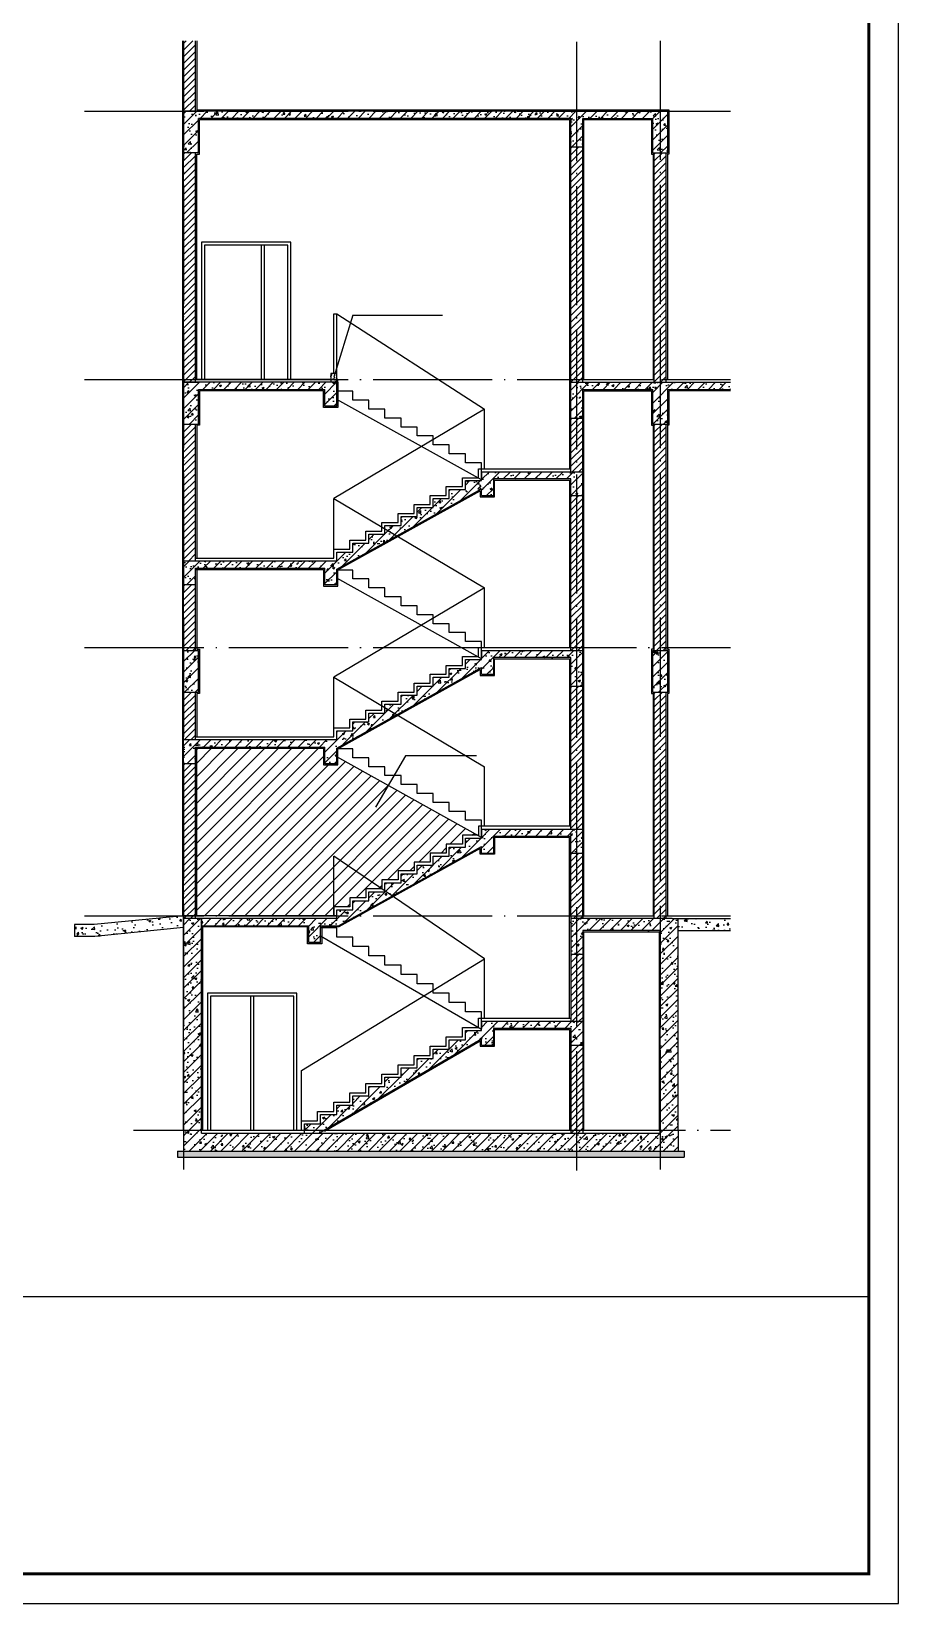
# Model space of a CAD drawing. Extents: x -1041549 to 749950, y -354245 to 17554.
# Drawn here: x 219558 to 234111, y -238093 to -211711 of the extents above; entities that cross this region are included whole.
import ezdxf

# ---------------------------------------------------------------- set-up
doc = ezdxf.new("R2010")
doc.units = 0
doc.header["$LTSCALE"] = 1000
doc.header["$MEASUREMENT"] = 0
doc.linetypes.add('DOTE', pattern=[2.42, 2, -0.2, 0.02, -0.2])
for name, color, linetype in [('14', 1, 'Continuous'), ('DOTE', 1, 'Continuous'), ('PUB_DIM', 3, 'Continuous'), ('PUB_TITLE', 4, 'Continuous'), ('S_STAIR', 2, 'Continuous'), ('WALL', 4, 'Continuous')]:
    doc.layers.add(name, color=color, linetype=linetype)
pattern_1 = [(50, (134891.3, -174979.03), (358.6301, -31.3761), [37.5, -412.5]), (355, (134891.3, -174979.03), (-69.3757, 376.0961), [30, -330]), (100.4514, (134921.2, -174981.65), (289.2547, 344.7198), [31.8701, -350.571]), (46.1842, (134891.3, -174879.03), (533.6205, -82.7595), [56.25, -618.75]), (96.6356, (134935.8, -174885.93), (467.3314, 487.059), [47.8051, -525.8565]), (351.1842, (134891.3, -174879.03), (467.331, 487.0593), [45, -495]), (21, (134941.3, -174904.03), (298.4535, -201.30945), [37.5, -412.5]), (326, (134941.3, -174904.03), (121.6577, 362.575), [30, -330]), (71.4514, (134966.2, -174920.8), (420.1113, 161.2652), [31.8701, -350.571]), (37.5, (134891.31, -174979.03), (6.07993, 166.44693), [0, -326, 0, -335, 0, -331.25]), (7.5, (134891.31, -174979.03), (131.53477, 197.20586), [0, -191, 0, -318.5, 0, -126.25]), (327.5, (134779.81, -174979.03), (266.91122, -11.27744), [0, -125, 0, -390, 0, -517.5]), (317.5, (134729.81, -174979.03), (291.5931, 50.0525), [0, -162.5, 0, -259, 0, -367.5])]
pattern_2 = [(45, (134891.31, -174979.03), (-88.38835, 88.38835), []), (50, (134891.3, -174979.03), (358.6301, -31.3761), [37.5, -412.5]), (355, (134891.3, -174979.03), (-69.3757, 376.0961), [30, -330]), (100.4514, (134921.2, -174981.65), (289.2547, 344.7198), [31.8701, -350.571]), (46.1842, (134891.3, -174879.03), (533.6205, -82.7595), [56.25, -618.75]), (96.6356, (134935.8, -174885.93), (467.3314, 487.059), [47.8051, -525.8565]), (351.1842, (134891.3, -174879.03), (467.331, 487.0593), [45, -495]), (21, (134941.3, -174904.03), (298.4535, -201.30945), [37.5, -412.5]), (326, (134941.3, -174904.03), (121.6577, 362.575), [30, -330]), (71.4514, (134966.2, -174920.8), (420.1113, 161.2652), [31.8701, -350.571]), (37.5, (134891.31, -174979.03), (6.07993, 166.44693), [0, -326, 0, -335, 0, -331.25]), (7.5, (134891.31, -174979.03), (131.53477, 197.20586), [0, -191, 0, -318.5, 0, -126.25]), (327.5, (134779.81, -174979.03), (266.91122, -11.27744), [0, -125, 0, -390, 0, -517.5]), (317.5, (134729.81, -174979.03), (291.5931, 50.0525), [0, -162.5, 0, -259, 0, -367.5])]

# ---------------------------------------------------------------- blocks, each defined once
blk = doc.blocks.new('A$Ce58e362c')
at = {"layer": '14'}
blk.add_lwpolyline([(15730, 1076), (15730, 87176)], dxfattribs=at)

msp = doc.modelspace()

# ---------------------------------------------------------------- hatches: boundary and pattern name
h = msp.add_hatch()
h.set_pattern_fill('ANSI31', color=8, scale=50)
h.set_pattern_definition([(45, (134891.31, -174979.03), (-56.1266, 56.1266), [])])
h.paths.add_polyline_path([(222310.8, -211866.9), (222110.8, -211866.9), (222110.8, -213049.3), (222310.8, -213049.3)])
h = msp.add_hatch()
h.set_pattern_fill('钢筋混凝土', color=8, scale=50)
h.set_pattern_definition(pattern_2)
h.paths.add_polyline_path([(228610.8, -213169.3), (228610.8, -213649.3), (228810.8, -213649.3), (228810.8, -213169.3), (229985.8, -213169.3), (229985.8, -213749.3), (230235.8, -213749.3), (230235.8, -213049.3), (229985.8, -213049.3), (228810.8, -213049.3), (228610.8, -213049.3), (222310.8, -213049.3), (222110.8, -213049.3), (222110.8, -213749.3), (222360.8, -213749.3), (222360.8, -213169.3)])
h = msp.add_hatch()
h.set_pattern_fill('ANSI31', color=8, scale=50)
h.set_pattern_definition([(45, (141391.31, -177301), (-56.1266, 56.1266), [])])
h.paths.add_polyline_path([(228810.8, -213649.3), (228610.8, -213649.3), (228610.8, -217599.3), (228810.8, -217599.3)])
h = msp.add_hatch()
h.set_pattern_fill('ANSI31', color=8, scale=50)
h.set_pattern_definition([(45, (134891.31, -177401), (-56.1266, 56.1266), [])])
h.paths.add_polyline_path([(222310.8, -213749.3), (222110.8, -213749.3), (222110.8, -217599.3), (222310.8, -217599.3)])
h = msp.add_hatch()
h.set_pattern_fill('ANSI31', color=8, scale=50)
h.set_pattern_definition([(45, (142791.31, -177401), (-56.1266, 56.1266), [])])
h.paths.add_polyline_path([(230210.8, -213749.3), (230010.8, -213749.3), (230010.8, -217599.3), (230210.8, -217599.3)])
h = msp.add_hatch()
h.set_pattern_fill('钢筋混凝土', color=8, scale=50)
h.set_pattern_definition(pattern_2)
h.paths.add_polyline_path([(224680.8, -217599.3), (222310.8, -217599.3), (222110.8, -217599.3), (222110.8, -218299.3), (222360.8, -218299.3), (222360.8, -217719.3), (224480.8, -217719.3), (224480.8, -217999.3), (224680.8, -217999.3), (224680.8, -217749.3)])
h = msp.add_hatch()
h.set_pattern_fill('混凝土', color=256, scale=20)
h.set_pattern_definition([(50, (134891.31, -174979.03), (143.45204, -12.55043), [15, -165]), (355, (134891.31, -174979.03), (-27.75027, 150.43843), [12, -132]), (100.4514, (134903.27, -174980.08), (115.70188, 137.8879), [12.74804, -140.22842]), (46.1842, (134891.31, -174939.03), (213.4482, -33.1038), [22.5, -247.5]), (96.6356, (134909.1, -174941.8), (186.93254, 194.82357), [19.12206, -210.3426]), (351.1842, (134891.31, -174939.03), (186.9324, 194.8237), [18, -198]), (21, (134911.31, -174949.03), (119.38141, -80.52378), [15, -165]), (326, (134911.31, -174949.03), (48.66307, 145.03), [12, -132]), (71.4514, (134921.26, -174955.74), (168.04453, 64.5061), [12.74804, -140.22842]), (37.5, (134891.314, -174979.034), (2.43197, 66.57877), [0, -130.4, 0, -134, 0, -132.5]), (7.5, (134891.314, -174979.034), (52.61391, 78.88234), [0, -76.4, 0, -127.4, 0, -50.5]), (327.5, (134846.714, -174979.034), (106.764487, -4.510974), [0, -50, 0, -156, 0, -207]), (317.5, (134826.71, -174979.03), (116.63723, 20.021), [0, -65, 0, -103.6, 0, -147])])
h.paths.add_polyline_path([(224680.8, -217549.3), (224580.8, -217549.3), (224580.8, -217599.3), (224680.8, -217599.3)])
h.paths.add_polyline_path([(224680.8, -217449.3), (224580.8, -217449.3), (224580.8, -217549.3), (224680.8, -217549.3)])
h = msp.add_hatch()
h.set_pattern_fill('钢筋混凝土', color=8, scale=50)
h.set_pattern_definition(pattern_2)
h.paths.add_polyline_path([(230235.8, -217719.3), (231287.5, -217719.3), (231287.5, -217599.3), (230235.8, -217599.3), (229985.8, -217599.3), (228810.8, -217599.3), (228610.8, -217599.3), (228610.8, -218199.3), (228810.8, -218199.3), (228810.8, -217719.3), (229985.8, -217719.3), (229985.8, -218299.3), (230235.8, -218299.3)])
h = msp.add_hatch()
h.set_pattern_fill('ANSI31', color=8, scale=50)
h.set_pattern_definition([(45, (134891.31, -181951), (-56.1266, 56.1266), [])])
h.paths.add_polyline_path([(222310.8, -218299.3), (222110.8, -218299.3), (222110.8, -220599.3), (222310.8, -220599.3)])
h = msp.add_hatch()
h.set_pattern_fill('ANSI31', color=8, scale=50)
h.set_pattern_definition([(45, (141391.31, -181851), (-56.1266, 56.1266), [])])
h.paths.add_polyline_path([(228810.8, -218199.3), (228610.8, -218199.3), (228610.8, -219099.3), (228810.8, -219099.3)])
h = msp.add_hatch()
h.set_pattern_fill('ANSI31', color=8, scale=50)
h.set_pattern_definition([(45, (142791.31, -181951), (-56.1266, 56.1266), [])])
h.paths.add_polyline_path([(230210.8, -218299.3), (230010.8, -218299.3), (230010.8, -222099.3), (230210.8, -222099.3)])
h = msp.add_hatch()
h.set_pattern_fill('钢筋混凝土', color=8, scale=50)
h.set_pattern_definition(pattern_2)
h.paths.add_polyline_path([(227110.8, -219386.6), (227110.8, -219499.3), (227310.8, -219499.3), (227310.8, -219219.3), (228610.8, -219219.3), (228610.8, -219499.3), (228810.8, -219499.3), (228810.8, -219099.3), (228610.8, -219099.3), (227110.8, -219099.3), (227110.8, -219219.3), (227110.8, -219249.3), (226840.8, -219249.3), (226840.8, -219399.3), (226570.8, -219399.3), (226570.8, -219549.3), (226300.8, -219549.3), (226300.8, -219699.3), (226030.8, -219699.3), (226030.8, -219849.3), (225760.8, -219849.3), (225760.8, -219999.3), (225490.8, -219999.3), (225490.8, -220149.3), (225220.8, -220149.3), (225220.8, -220299.3), (224950.8, -220299.3), (224950.8, -220449.3), (224680.8, -220449.3), (224680.8, -220599.3), (222310.8, -220599.3), (222110.8, -220599.3), (222110.8, -220999.3), (222310.8, -220999.3), (222310.8, -220719.3), (224480.8, -220719.3), (224480.8, -220999.3), (224680.8, -220999.3), (224680.8, -220736.6)])
h = msp.add_hatch()
h.set_pattern_fill('ANSI31', color=8, scale=50)
h.set_pattern_definition([(45, (141391.31, -183151), (-56.1266, 56.1266), [])])
h.paths.add_polyline_path([(228810.8, -219499.3), (228610.8, -219499.3), (228610.8, -222099.3), (228810.8, -222099.3)])
h = msp.add_hatch()
h.set_pattern_fill('ANSI31', color=8, scale=50)
h.set_pattern_definition([(45, (134891.31, -184651), (-56.1266, 56.1266), [])])
h.paths.add_polyline_path([(222310.8, -220999.3), (222110.8, -220999.3), (222110.8, -222099.3), (222310.8, -222099.3)])
h = msp.add_hatch()
h.set_pattern_fill('钢筋混凝土', color=8, scale=50)
h.set_pattern_definition(pattern_2)
h.paths.add_polyline_path([(227110.8, -222386.6), (227110.8, -222499.3), (227310.8, -222499.3), (227310.8, -222219.3), (228610.8, -222219.3), (228610.8, -222699.3), (228810.8, -222699.3), (228810.8, -222099.3), (228610.8, -222099.3), (227110.8, -222099.3), (227110.8, -222219.3), (227110.8, -222249.3), (226840.8, -222249.3), (226840.8, -222399.3), (226570.8, -222399.3), (226570.8, -222549.3), (226300.8, -222549.3), (226300.8, -222699.3), (226030.8, -222699.3), (226030.8, -222849.3), (225760.8, -222849.3), (225760.8, -222999.3), (225490.8, -222999.3), (225490.8, -223149.3), (225220.8, -223149.3), (225220.8, -223299.3), (224950.8, -223299.3), (224950.8, -223449.3), (224680.8, -223449.3), (224680.8, -223599.3), (222310.8, -223599.3), (222110.8, -223599.3), (222110.8, -223999.3), (222310.8, -223999.3), (222310.8, -223719.3), (224480.8, -223719.3), (224480.8, -223999.3), (224680.8, -223999.3), (224680.8, -223736.6)])
h = msp.add_hatch()
h.set_pattern_fill('钢筋混凝土', color=8, scale=50)
h.set_pattern_definition(pattern_2)
h.paths.add_polyline_path([(222360.8, -222099.3), (222110.8, -222099.3), (222110.8, -222799.3), (222360.8, -222799.3)])
h = msp.add_hatch()
h.set_pattern_fill('钢筋混凝土', color=8, scale=50)
h.set_pattern_definition(pattern_2)
h.paths.add_polyline_path([(230235.8, -222099.3), (229985.8, -222099.3), (229985.8, -222799.3), (230235.8, -222799.3)])
h = msp.add_hatch()
h.set_pattern_fill('ANSI31', color=8, scale=50)
h.set_pattern_definition([(45, (134891.31, -186451), (-56.1266, 56.1266), [])])
h.paths.add_polyline_path([(222310.8, -222799.3), (222110.8, -222799.3), (222110.8, -223599.3), (222310.8, -223599.3)])
h = msp.add_hatch()
h.set_pattern_fill('ANSI31', color=8, scale=50)
h.set_pattern_definition([(45, (141391.31, -186351), (-56.1266, 56.1266), [])])
h.paths.add_polyline_path([(228810.8, -222699.3), (228610.8, -222699.3), (228610.8, -225099.3), (228810.8, -225099.3)])
h = msp.add_hatch()
h.set_pattern_fill('ANSI31', color=8, scale=50)
h.set_pattern_definition([(45, (142791.31, -186451), (-56.1266, 56.1266), [])])
h.paths.add_polyline_path([(230210.8, -222799.3), (230010.8, -222799.3), (230010.8, -226599.3), (230210.8, -226599.3)])
h = msp.add_hatch()
h.set_pattern_fill('ANSI31', color=8, scale=100)
h.set_pattern_definition([(45, (0, 0), (-112.2532, 112.2532), [])])
h.paths.add_polyline_path([(224700.8, -223897.7), (224700.8, -224019.3), (224460.8, -224019.3), (224460.8, -223739.3), (222330.8, -223739.3), (222330.8, -226549.3), (224630.8, -226549.3), (224630.8, -226399.3), (224900.8, -226399.3), (224900.8, -226249.3), (225170.8, -226249.3), (225170.8, -226099.3), (225440.8, -226099.3), (225440.8, -225949.3), (225710.8, -225949.3), (225710.8, -225799.3), (225980.8, -225799.3), (225980.8, -225649.3), (226250.8, -225649.3), (226250.8, -225499.3), (226520.8, -225499.3), (226520.8, -225349.3), (226790.8, -225349.3), (226790.8, -225199.3), (227043.7, -225199.3)])
h = msp.add_hatch()
h.set_pattern_fill('ANSI31', color=8, scale=50)
h.set_pattern_definition([(45, (134891.31, -187651), (-56.1266, 56.1266), [])])
h.paths.add_polyline_path([(222310.8, -223999.3), (222110.8, -223999.3), (222110.8, -226599.3), (222310.8, -226599.3)])
h = msp.add_hatch()
h.set_pattern_fill('钢筋混凝土', color=8, scale=50)
h.set_pattern_definition(pattern_2)
h.paths.add_polyline_path([(227110.8, -225386.6), (227110.8, -225499.3), (227310.8, -225499.3), (227310.8, -225219.3), (228610.8, -225219.3), (228610.8, -225499.3), (228810.8, -225499.3), (228810.8, -225099.3), (228610.8, -225099.3), (227110.8, -225099.3), (227110.8, -225219.3), (227110.8, -225249.3), (226840.8, -225249.3), (226840.8, -225399.3), (226570.8, -225399.3), (226570.8, -225549.3), (226300.8, -225549.3), (226300.8, -225699.3), (226030.8, -225699.3), (226030.8, -225849.3), (225760.8, -225849.3), (225760.8, -225999.3), (225490.8, -225999.3), (225490.8, -226149.3), (225220.8, -226149.3), (225220.8, -226299.3), (224950.8, -226299.3), (224950.8, -226449.3), (224680.8, -226449.3), (224680.8, -226599.3), (222410.8, -226599.3), (222410.8, -226719.3), (224210.8, -226719.3), (224210.8, -226999.3), (224410.8, -226999.3), (224410.8, -226719.3), (224680.8, -226719.3), (224711.9, -226719.3)])
h = msp.add_hatch()
h.set_pattern_fill('ANSI31', color=8, scale=50)
h.set_pattern_definition([(45, (141391.31, -189151), (-56.1266, 56.1266), [])])
h.paths.add_polyline_path([(228810.8, -225499.3), (228610.8, -225499.3), (228610.8, -226599.3), (228810.8, -226599.3)])
h = msp.add_hatch()
h.set_pattern_fill('混凝土', color=256, scale=50)
h.set_pattern_definition(pattern_1)
h.paths.add_polyline_path([(222110.8, -226599.3), (222110.8, -226549.3), (220610.8, -226699.3), (220280.9, -226699.3), (220280.9, -226899.3), (220620.8, -226899.3), (222110.8, -226750.3)])
h = msp.add_hatch()
h.set_pattern_fill('钢筋混凝土', color=8, scale=50)
h.set_pattern_definition(pattern_2)
h.paths.add_polyline_path([(222410.8, -226599.3), (222110.8, -226599.3), (222110.8, -230149.3), (222110.8, -230199.3), (222410.8, -230199.3)])
h = msp.add_hatch()
h.set_pattern_fill('钢筋混凝土', color=8, scale=50)
h.set_pattern_definition(pattern_2)
h.paths.add_polyline_path([(230110.8, -230199.3), (230310.8, -230199.3), (230410.8, -230149.3), (230410.8, -226599.3), (230010.8, -226599.3), (228810.8, -226599.3), (228610.8, -226599.3), (228610.8, -227199.3), (228810.8, -227199.3), (228810.8, -226799.3), (230110.8, -226799.3)])
h = msp.add_hatch()
h.set_pattern_fill('混凝土', color=8, scale=50)
h.set_pattern_definition(pattern_1)
h.paths.add_polyline_path([(231287.5, -226599.3), (230310.8, -226599.3), (230310.8, -226799.3), (231287.5, -226799.3)])
h = msp.add_hatch()
h.set_pattern_fill('ANSI31', color=8, scale=50)
h.set_pattern_definition([(45, (141391.31, -190851), (-56.1266, 56.1266), [])])
h.paths.add_polyline_path([(228810.8, -227199.3), (228610.8, -227199.3), (228610.8, -228321.3), (228810.8, -228321.3)])
h = msp.add_hatch()
h.set_pattern_fill('钢筋混凝土', color=8, scale=50)
h.set_pattern_definition(pattern_2)
h.paths.add_polyline_path([(227110.8, -228616.5), (227110.8, -228721.3), (227310.8, -228721.3), (227310.8, -228441.3), (228610.8, -228441.3), (228610.8, -228721.3), (228810.8, -228721.3), (228810.8, -228321.3), (228610.8, -228321.3), (227110.8, -228321.3), (227110.8, -228441.3), (227110.8, -228477.8), (226840.8, -228477.8), (226840.8, -228634.3), (226570.8, -228634.3), (226570.8, -228790.8), (226300.8, -228790.8), (226300.8, -228947.3), (226030.8, -228947.3), (226030.8, -229103.8), (225760.8, -229103.8), (225760.8, -229260.3), (225490.8, -229260.3), (225490.8, -229416.8), (225220.8, -229416.8), (225220.8, -229573.3), (224950.8, -229573.3), (224950.8, -229729.8), (224680.8, -229729.8), (224680.8, -229886.3), (224410.8, -229886.3), (224410.8, -230042.8), (224140.8, -230042.8), (224140.8, -230199.3), (224380.1, -230199.3)])
h = msp.add_hatch()
h.set_pattern_fill('ANSI31', color=8, scale=50)
h.set_pattern_definition([(45, (141391.31, -192373), (-56.1266, 56.1266), [])])
h.paths.add_polyline_path([(228810.8, -228721.3), (228610.8, -228721.3), (228610.8, -230199.3), (228810.8, -230199.3)])
h = msp.add_hatch()
h.set_pattern_fill('钢筋混凝土', color=8, scale=50)
h.set_pattern_definition(pattern_2)
h.paths.add_polyline_path([(230410.8, -230199.3), (222110.8, -230199.3), (222110.8, -230499.3), (230410.8, -230499.3)])
h = msp.add_hatch()
h.set_pattern_fill('混凝土', color=256, scale=50)
h.set_pattern_definition(pattern_1)
h.paths.add_polyline_path([(222010.8, -230499.3), (222010.8, -230599.3), (230510.8, -230599.3), (230510.8, -230499.3)])

# ---------------------------------------------------------------- linework, layer by layer
at = {"color": 8}
for p, q in [((222090.8, -211866.9), (222090.8, -226549.3)), ((228810.8, -217549.3), (230010.8, -217549.3)), ((230210.8, -217549.3), (231287.5, -217549.3)), ((222310.8, -226549.3), (222110.8, -226549.3)), ((224680.8, -226549.3), (222310.8, -226549.3)), ((228810.8, -226549.3), (230010.8, -226549.3)), ((230210.8, -226549.3), (231287.5, -226549.3)), ((222410.8, -230149.3), (224140.8, -230149.3)), ((224466.4, -230149.3), (228610.8, -230149.3)), ((228810.8, -230149.3), (230110.8, -230149.3))]:
    msp.add_line(p, q, dxfattribs=at)
at = {"color": 3}
for p, q in [((223410.8, -215299.5), (223410.8, -217549.3)), ((223460.8, -215299.5), (223460.8, -217549.3)), ((224630.8, -217449.3), (224630.8, -216449.3)), ((224630.8, -216449.3), (224680.8, -216449.3)), ((224950.4, -216471.7), (224635, -217513.1)), ((224680.8, -217449.3), (224680.8, -216449.3)), ((224680.8, -216449.3), (227160.8, -218049.3)), ((224950.4, -216471.7), (226455.6, -216471.7)), ((224680.8, -217449.3), (224580.8, -217449.3)), ((224580.8, -217449.3), (224580.8, -217599.3)), ((224680.8, -217599.3), (224680.8, -217449.3)), ((227160.8, -218049.3), (224630.8, -219549.3)), ((227160.8, -219049.3), (227160.8, -218049.3)), ((224630.8, -220549.3), (224630.8, -219549.3)), ((224630.8, -219549.3), (227160.8, -221049.3)), ((227160.8, -221049.3), (224630.8, -222549.3)), ((227160.8, -222049.3), (227160.8, -221049.3)), ((224630.8, -223549.3), (224630.8, -222549.3)), ((224630.8, -222549.3), (227160.8, -224049.3)), ((227160.8, -225049.3), (227160.8, -224049.3)), ((224630.8, -226549.3), (224630.8, -225549.3)), ((227160.8, -227271.3), (224630.8, -225549.3)), ((224090.8, -229149.3), (227160.8, -227271.3)), ((227160.8, -228271.3), (227160.8, -227271.3)), ((223235.8, -227899.5), (223235.8, -230149.3)), ((223285.8, -227899.5), (223285.8, -230149.3)), ((224090.8, -230149.3), (224090.8, -229149.3))]:
    msp.add_line(p, q, dxfattribs=at)
msp.add_line((222310.8, -217599.3), (222110.8, -217599.3))
at = {"color": 8}
for points in [[(222330.8, -211866.9), (222330.8, -213029.3), (230255.8, -213029.3), (230255.8, -213769.3), (230230.8, -213769.3), (230230.8, -217549.3)], [(222330.8, -217549.3), (222330.8, -213769.3), (222380.8, -213769.3), (222380.8, -213189.3), (228590.8, -213189.3), (228590.8, -219049.3)], [(228830.8, -217549.3), (228830.8, -213189.3), (229965.8, -213189.3), (229965.8, -213769.3), (229990.8, -213769.3), (229990.8, -217549.3)], [(224580.8, -217549.3), (222310.8, -217549.3)], [(224700.8, -217599.3), (224700.8, -218019.3), (224460.8, -218019.3), (224460.8, -217739.3), (222380.8, -217739.3), (222380.8, -218319.3), (222330.8, -218319.3), (222330.8, -220549.3)], [(224700.8, -217599.3), (224700.8, -217549.3), (224680.8, -217549.3)], [(228830.8, -226549.3), (228830.8, -217739.3), (229965.8, -217739.3), (229965.8, -218319.3), (229990.8, -218319.3), (229990.8, -222079.3), (229965.8, -222079.3), (229965.8, -222819.3), (229990.8, -222819.3), (229990.8, -226549.3)], [(231287.5, -217739.3), (230255.8, -217739.3), (230255.8, -218319.3), (230230.8, -218319.3), (230230.8, -222079.3), (230255.8, -222079.3), (230255.8, -222819.3), (230230.8, -222819.3), (230230.8, -226549.3)], [(222310.8, -220549.3), (224630.8, -220549.3), (224630.8, -220399.3), (224900.8, -220399.3), (224900.8, -220249.3), (225170.8, -220249.3), (225170.8, -220099.3), (225440.8, -220099.3), (225440.8, -219949.3), (225710.8, -219949.3), (225710.8, -219799.3), (225980.8, -219799.3), (225980.8, -219649.3), (226250.8, -219649.3), (226250.8, -219499.3), (226520.8, -219499.3), (226520.8, -219349.3), (226790.8, -219349.3), (226790.8, -219199.3), (227060.8, -219199.3), (227060.8, -219049.3), (228610.8, -219049.3)], [(222310.8, -220739.3), (224460.8, -220739.3), (224460.8, -221019.3), (224700.8, -221019.3), (224700.8, -220748.3), (227090.8, -219420.6), (227090.8, -219519.3), (227330.8, -219519.3), (227330.8, -219239.3), (228590.8, -219239.3), (228590.8, -222049.3)], [(222330.8, -220719.3), (222330.8, -222079.3), (222380.8, -222079.3), (222380.8, -222819.3), (222330.8, -222819.3), (222330.8, -223549.3)], [(222310.8, -223549.3), (224630.8, -223549.3), (224630.8, -223399.3), (224900.8, -223399.3), (224900.8, -223249.3), (225170.8, -223249.3), (225170.8, -223099.3), (225440.8, -223099.3), (225440.8, -222949.3), (225710.8, -222949.3), (225710.8, -222799.3), (225980.8, -222799.3), (225980.8, -222649.3), (226250.8, -222649.3), (226250.8, -222499.3), (226520.8, -222499.3), (226520.8, -222349.3), (226790.8, -222349.3), (226790.8, -222199.3), (227060.8, -222199.3), (227060.8, -222049.3), (228610.8, -222049.3)], [(222330.8, -226549.3), (222330.8, -223739.3), (224460.8, -223739.3), (224460.8, -224019.3), (224700.8, -224019.3), (224700.8, -223748.3), (227090.8, -222420.6), (227090.8, -222519.3), (227330.8, -222519.3), (227330.8, -222239.3), (228590.8, -222239.3)], [(228590.8, -222239.3), (228590.8, -225049.3)], [(228590.8, -228271.3), (228590.8, -225239.3), (227330.8, -225239.3), (227330.8, -225519.3), (227090.8, -225519.3), (227090.8, -225420.6), (224717.1, -226739.3), (224430.8, -226739.3), (224430.8, -227019.3), (224190.8, -227019.3), (224190.8, -226739.3), (222410.8, -226739.3)], [(228610.8, -225049.3), (227060.8, -225049.3), (227060.8, -225199.3), (226790.8, -225199.3), (226790.8, -225349.3), (226520.8, -225349.3), (226520.8, -225499.3), (226250.8, -225499.3), (226250.8, -225649.3), (225980.8, -225649.3), (225980.8, -225799.3), (225710.8, -225799.3), (225710.8, -225949.3), (225440.8, -225949.3), (225440.8, -226099.3), (225170.8, -226099.3), (225170.8, -226249.3), (224900.8, -226249.3), (224900.8, -226399.3), (224630.8, -226399.3), (224630.8, -226549.3)], [(222430.8, -226719.3), (222430.8, -230149.3)], [(228830.8, -230149.3), (228830.8, -226819.3), (230090.8, -226819.3), (230090.8, -230149.3)], [(224090.8, -230149.3), (224090.8, -229992.8), (224360.8, -229992.8), (224360.8, -229836.3), (224630.8, -229836.3), (224630.8, -229679.8), (224900.8, -229679.8), (224900.8, -229523.3), (225170.8, -229523.3), (225170.8, -229366.8), (225440.8, -229366.8), (225440.8, -229210.3), (225710.8, -229210.3), (225710.8, -229053.8), (225980.8, -229053.8), (225980.8, -228897.3), (226250.8, -228897.3), (226250.8, -228740.8), (226520.8, -228740.8), (226520.8, -228584.3), (226790.8, -228584.3), (226790.8, -228427.8), (227060.8, -228427.8), (227060.8, -228271.3), (228610.8, -228271.3)], [(224476.4, -230166.6), (227090.8, -228651.2), (227090.8, -228741.3), (227330.8, -228741.3), (227330.8, -228461.3), (228590.8, -228461.3), (228590.8, -230149.3)]]:
    msp.add_lwpolyline(points, dxfattribs=at)
at = {"color": 2}
for points in [[(223910.8, -215249.5), (222410.8, -215249.5), (222410.8, -217549.3), (223910.8, -217549.3)], [(224010.8, -227849.5), (222510.8, -227849.5), (222510.8, -230149.3), (224010.8, -230149.3)]]:
    msp.add_lwpolyline(points, close=True, dxfattribs=at)
at = {"color": 4}
for points in [[(223860.8, -215299.5), (222460.8, -215299.5), (222460.8, -217549.3), (223860.8, -217549.3)], [(223960.8, -227899.5), (222560.8, -227899.5), (222560.8, -230149.3), (223960.8, -230149.3)]]:
    msp.add_lwpolyline(points, close=True, dxfattribs=at)
at = {"layer": 'DOTE', "linetype": 'DOTE'}
for p, q in [((222110.8, -211866.9), (222110.8, -230825.5)), ((228710.8, -230825.5), (228710.8, -211866.9)), ((230110.8, -211866.9), (230110.8, -230825.5)), ((220450.6, -213049.3), (231287.5, -213049.3)), ((220450.6, -217549.3), (231287.5, -217549.3)), ((220450.6, -222049.3), (231287.5, -222049.3)), ((220450.6, -226549.3), (231287.5, -226549.3)), ((221272.6, -230149.3), (231287.5, -230149.3))]:
    msp.add_line(p, q, dxfattribs=at)
at = {"layer": 'PUB_DIM'}
for p, q in [((225834.6, -223864.6), (225330.9, -224728.4)), ((227026.9, -223864.6), (225834.6, -223864.6))]:
    msp.add_line(p, q, dxfattribs=at)
at = {"layer": 'PUB_TITLE'}
msp.add_lwpolyline([(204410.7, -196042.6), (204410.7, -238092.6), (234110.7, -238092.6), (234110.7, -196042.6)], close=True, dxfattribs=at)
at = {"layer": 'PUB_TITLE', "const_width": 50}
msp.add_lwpolyline([(204910.7, -197292.6), (204910.7, -237592.6), (233610.7, -237592.6), (233610.7, -197292.6)], close=True, dxfattribs=at)
at = {"layer": 'S_STAIR'}
for p, q in [((224680.8, -217599.3), (222310.8, -217599.3)), ((224680.8, -217749.3), (224680.8, -217599.3)), ((224680.8, -217599.3), (224680.8, -217719.3)), ((222360.8, -217719.3), (224480.8, -217719.3)), ((224480.8, -217999.3), (224480.8, -217719.3)), ((224680.8, -217999.3), (224680.8, -217749.3)), ((224680.8, -217999.3), (224480.8, -217999.3)), ((227110.8, -219249.3), (227110.8, -219099.3)), ((227110.8, -219099.3), (227110.8, -219219.3)), ((227110.8, -219099.3), (228610.8, -219099.3)), ((228610.8, -219219.3), (227310.8, -219219.3)), ((227310.8, -219219.3), (227310.8, -219499.3)), ((224680.8, -220736.6), (227110.8, -219386.6)), ((226570.8, -219549.3), (226570.8, -219399.3)), ((226570.8, -219399.3), (226840.8, -219399.3)), ((226840.8, -219399.3), (226840.8, -219249.3)), ((226840.8, -219249.3), (227110.8, -219249.3)), ((227110.8, -219499.3), (227110.8, -219386.6)), ((226030.8, -219849.3), (226030.8, -219699.3)), ((226030.8, -219699.3), (226300.8, -219699.3)), ((226300.8, -219699.3), (226300.8, -219549.3)), ((226300.8, -219549.3), (226570.8, -219549.3)), ((227110.8, -219499.3), (227310.8, -219499.3)), ((225490.8, -220149.3), (225490.8, -219999.3)), ((225490.8, -219999.3), (225760.8, -219999.3)), ((225760.8, -219999.3), (225760.8, -219849.3)), ((225760.8, -219849.3), (226030.8, -219849.3)), ((225220.8, -220299.3), (225220.8, -220149.3)), ((225220.8, -220149.3), (225490.8, -220149.3)), ((224680.8, -220599.3), (224680.8, -220449.3)), ((224680.8, -220449.3), (224950.8, -220449.3)), ((224950.8, -220449.3), (224950.8, -220299.3)), ((224950.8, -220299.3), (225220.8, -220299.3)), ((224680.8, -220599.3), (222310.8, -220599.3)), ((222310.8, -220719.3), (224480.8, -220719.3)), ((224480.8, -220999.3), (224480.8, -220719.3)), ((224680.8, -220999.3), (224680.8, -220736.6)), ((224680.8, -220999.3), (224480.8, -220999.3)), ((227110.8, -222249.3), (227110.8, -222099.3)), ((227110.8, -222099.3), (227110.8, -222219.3)), ((227110.8, -222099.3), (228610.8, -222099.3)), ((224680.8, -223736.6), (227110.8, -222386.6)), ((226840.8, -222399.3), (226840.8, -222249.3)), ((226840.8, -222249.3), (227110.8, -222249.3)), ((227110.8, -222499.3), (227110.8, -222386.6)), ((228610.8, -222219.3), (227310.8, -222219.3)), ((227310.8, -222219.3), (227310.8, -222499.3)), ((226300.8, -222699.3), (226300.8, -222549.3)), ((226300.8, -222549.3), (226570.8, -222549.3)), ((226570.8, -222549.3), (226570.8, -222399.3)), ((226570.8, -222399.3), (226840.8, -222399.3)), ((227110.8, -222499.3), (227310.8, -222499.3)), ((225760.8, -222999.3), (225760.8, -222849.3)), ((225760.8, -222849.3), (226030.8, -222849.3)), ((226030.8, -222849.3), (226030.8, -222699.3)), ((226030.8, -222699.3), (226300.8, -222699.3)), ((225220.8, -223299.3), (225220.8, -223149.3)), ((225220.8, -223149.3), (225490.8, -223149.3)), ((225490.8, -223149.3), (225490.8, -222999.3)), ((225490.8, -222999.3), (225760.8, -222999.3)), ((224680.8, -223599.3), (224680.8, -223449.3)), ((224680.8, -223449.3), (224950.8, -223449.3)), ((224950.8, -223449.3), (224950.8, -223299.3)), ((224950.8, -223299.3), (225220.8, -223299.3)), ((224680.8, -223599.3), (222310.8, -223599.3)), ((222310.8, -223719.3), (224480.8, -223719.3)), ((224480.8, -223999.3), (224480.8, -223719.3)), ((224680.8, -223999.3), (224680.8, -223736.6)), ((224680.8, -223999.3), (224480.8, -223999.3)), ((226840.8, -225399.3), (226840.8, -225249.3)), ((226840.8, -225249.3), (227110.8, -225249.3)), ((227110.8, -225249.3), (227110.8, -225099.3)), ((227110.8, -225099.3), (227110.8, -225219.3)), ((227110.8, -225099.3), (228610.8, -225099.3)), ((228610.8, -225219.3), (227310.8, -225219.3)), ((227310.8, -225219.3), (227310.8, -225499.3)), ((224711.9, -226719.3), (227110.8, -225386.6)), ((226300.8, -225699.3), (226300.8, -225549.3)), ((226300.8, -225549.3), (226570.8, -225549.3)), ((226570.8, -225549.3), (226570.8, -225399.3)), ((226570.8, -225399.3), (226840.8, -225399.3)), ((227110.8, -225499.3), (227110.8, -225386.6)), ((227110.8, -225499.3), (227310.8, -225499.3)), ((226030.8, -225849.3), (226030.8, -225699.3)), ((226030.8, -225699.3), (226300.8, -225699.3)), ((225490.8, -226149.3), (225490.8, -225999.3)), ((225490.8, -225999.3), (225760.8, -225999.3)), ((225760.8, -225999.3), (225760.8, -225849.3)), ((225760.8, -225849.3), (226030.8, -225849.3)), ((224950.8, -226449.3), (224950.8, -226299.3)), ((224950.8, -226299.3), (225220.8, -226299.3)), ((225220.8, -226299.3), (225220.8, -226149.3)), ((225220.8, -226149.3), (225490.8, -226149.3)), ((224680.8, -226599.3), (222410.8, -226599.3)), ((224680.8, -226599.3), (224680.8, -226449.3)), ((224680.8, -226449.3), (224950.8, -226449.3)), ((222410.8, -226719.3), (224210.8, -226719.3)), ((224210.8, -226999.3), (224210.8, -226719.3)), ((224410.8, -226999.3), (224410.8, -226719.3)), ((224410.8, -226719.3), (224680.8, -226719.3)), ((224680.8, -226719.3), (224711.9, -226719.3)), ((224410.8, -226999.3), (224210.8, -226999.3)), ((227110.8, -228477.8), (227110.8, -228321.3)), ((227110.8, -228321.3), (227110.8, -228441.3)), ((227110.8, -228321.3), (228610.8, -228321.3)), ((228610.8, -228441.3), (227310.8, -228441.3)), ((227310.8, -228441.3), (227310.8, -228721.3)), ((224380.1, -230199.3), (227110.8, -228616.5)), ((226570.8, -228790.8), (226570.8, -228634.3)), ((226570.8, -228634.3), (226840.8, -228634.3)), ((226840.8, -228634.3), (226840.8, -228477.8)), ((226840.8, -228477.8), (227110.8, -228477.8)), ((227110.8, -228721.3), (227110.8, -228616.5)), ((227110.8, -228721.3), (227310.8, -228721.3)), ((226030.8, -229103.8), (226030.8, -228947.3)), ((226030.8, -228947.3), (226300.8, -228947.3)), ((226300.8, -228947.3), (226300.8, -228790.8)), ((226300.8, -228790.8), (226570.8, -228790.8)), ((225760.8, -229260.3), (225760.8, -229103.8)), ((225760.8, -229103.8), (226030.8, -229103.8)), ((225220.8, -229573.3), (225220.8, -229416.8)), ((225220.8, -229416.8), (225490.8, -229416.8)), ((225490.8, -229416.8), (225490.8, -229260.3)), ((225490.8, -229260.3), (225760.8, -229260.3)), ((224680.8, -229886.3), (224680.8, -229729.8)), ((224680.8, -229729.8), (224950.8, -229729.8)), ((224950.8, -229729.8), (224950.8, -229573.3)), ((224950.8, -229573.3), (225220.8, -229573.3)), ((224140.8, -230199.3), (224140.8, -230042.8)), ((224140.8, -230042.8), (224410.8, -230042.8)), ((224410.8, -230042.8), (224410.8, -229886.3)), ((224410.8, -229886.3), (224680.8, -229886.3))]:
    msp.add_line(p, q, dxfattribs=at)
at = {"layer": 'S_STAIR', "color": 9}
for p, q in [((224950.8, -217749.3), (224680.8, -217749.3)), ((227110.8, -219236.6), (224680.8, -217886.6)), ((224950.8, -217899.3), (224950.8, -217749.3)), ((225220.8, -217899.3), (224950.8, -217899.3)), ((225220.8, -218049.3), (225220.8, -217899.3)), ((225490.8, -218049.3), (225220.8, -218049.3)), ((225490.8, -218199.3), (225490.8, -218049.3)), ((225760.8, -218199.3), (225490.8, -218199.3)), ((225760.8, -218349.3), (225760.8, -218199.3)), ((226030.8, -218349.3), (225760.8, -218349.3)), ((226030.8, -218499.3), (226030.8, -218349.3)), ((226300.8, -218499.3), (226030.8, -218499.3)), ((226300.8, -218649.3), (226300.8, -218499.3)), ((226570.8, -218649.3), (226300.8, -218649.3)), ((226570.8, -218799.3), (226570.8, -218649.3)), ((226840.8, -218799.3), (226570.8, -218799.3)), ((226840.8, -218949.3), (226840.8, -218799.3)), ((227110.8, -218949.3), (226840.8, -218949.3)), ((227110.8, -219099.3), (227110.8, -218949.3)), ((224950.8, -220749.3), (224680.8, -220749.3)), ((224950.8, -220899.3), (224950.8, -220749.3)), ((227110.8, -222236.6), (224680.8, -220886.6)), ((225220.8, -220899.3), (224950.8, -220899.3)), ((225220.8, -221049.3), (225220.8, -220899.3)), ((225490.8, -221049.3), (225220.8, -221049.3)), ((225490.8, -221199.3), (225490.8, -221049.3)), ((225760.8, -221199.3), (225490.8, -221199.3)), ((225760.8, -221349.3), (225760.8, -221199.3)), ((226030.8, -221349.3), (225760.8, -221349.3)), ((226030.8, -221499.3), (226030.8, -221349.3)), ((226300.8, -221499.3), (226030.8, -221499.3)), ((226300.8, -221649.3), (226300.8, -221499.3)), ((226570.8, -221649.3), (226300.8, -221649.3)), ((226570.8, -221799.3), (226570.8, -221649.3)), ((226840.8, -221799.3), (226570.8, -221799.3)), ((226840.8, -221949.3), (226840.8, -221799.3)), ((227110.8, -221949.3), (226840.8, -221949.3)), ((227110.8, -222099.3), (227110.8, -221949.3)), ((224950.8, -223749.3), (224680.8, -223749.3)), ((227110.8, -225236.6), (224680.8, -223886.6)), ((224950.8, -223899.3), (224950.8, -223749.3)), ((225220.8, -223899.3), (224950.8, -223899.3)), ((225220.8, -224049.3), (225220.8, -223899.3)), ((225490.8, -224049.3), (225220.8, -224049.3)), ((225490.8, -224199.3), (225490.8, -224049.3)), ((225760.8, -224199.3), (225490.8, -224199.3)), ((225760.8, -224349.3), (225760.8, -224199.3)), ((226030.8, -224349.3), (225760.8, -224349.3)), ((226030.8, -224499.3), (226030.8, -224349.3)), ((226300.8, -224499.3), (226030.8, -224499.3)), ((226300.8, -224649.3), (226300.8, -224499.3)), ((226570.8, -224649.3), (226300.8, -224649.3)), ((226570.8, -224799.3), (226570.8, -224649.3)), ((226840.8, -224799.3), (226570.8, -224799.3)), ((226840.8, -224949.3), (226840.8, -224799.3)), ((227110.8, -224949.3), (226840.8, -224949.3)), ((227110.8, -225099.3), (227110.8, -224949.3)), ((224680.8, -226755.8), (224410.8, -226755.8)), ((224680.8, -226912.4), (224680.8, -226755.8)), ((227110.8, -228460), (224410.8, -226894.5)), ((224950.8, -226912.4), (224680.8, -226912.4)), ((224950.8, -227068.9), (224950.8, -226912.4)), ((225220.8, -227068.9), (224950.8, -227068.9)), ((225220.8, -227225.5), (225220.8, -227068.9)), ((225490.8, -227225.5), (225220.8, -227225.5)), ((225490.8, -227382), (225490.8, -227225.5)), ((225760.8, -227382), (225490.8, -227382)), ((225760.8, -227538.6), (225760.8, -227382)), ((226030.8, -227538.6), (225760.8, -227538.6)), ((226030.8, -227695.1), (226030.8, -227538.6)), ((226300.8, -227695.1), (226030.8, -227695.1)), ((226300.8, -227851.7), (226300.8, -227695.1)), ((226570.8, -227851.7), (226300.8, -227851.7)), ((226570.8, -228008.2), (226570.8, -227851.7)), ((226840.8, -228008.2), (226570.8, -228008.2)), ((226840.8, -228164.7), (226840.8, -228008.2)), ((227110.8, -228164.7), (226840.8, -228164.7)), ((227110.8, -228321.3), (227110.8, -228164.7))]:
    msp.add_line(p, q, dxfattribs=at)
at = {"layer": 'WALL'}
for p, q in [((222110.8, -213049.3), (222110.8, -211866.9)), ((222310.8, -213049.3), (222310.8, -211866.9)), ((222110.8, -217549.3), (222110.8, -213049.3)), ((222310.8, -213049.3), (222110.8, -213049.3)), ((228610.8, -213049.3), (222310.8, -213049.3)), ((228610.8, -213049.3), (228810.8, -213049.3)), ((228810.8, -213049.3), (228810.8, -213049.3)), ((228810.8, -213049.3), (229985.8, -213049.3)), ((229985.8, -213049.3), (230235.8, -213049.3)), ((230010.8, -213049.3), (230010.8, -213049.3)), ((230210.8, -213049.3), (230210.8, -213049.3)), ((230235.8, -213749.3), (230235.8, -213049.3)), ((222360.8, -213749.3), (222360.8, -213169.3)), ((228610.8, -213169.3), (222360.8, -213169.3)), ((228610.8, -217549.3), (228610.8, -213169.3)), ((228810.8, -217549.3), (228810.8, -213169.3)), ((228810.8, -213169.3), (229985.8, -213169.3)), ((229985.8, -213749.3), (229985.8, -213169.3)), ((228610.8, -213649.3), (228810.8, -213649.3)), ((222360.8, -213749.3), (222110.8, -213749.3)), ((222310.8, -217599.3), (222310.8, -213749.3)), ((229985.8, -213749.3), (230235.8, -213749.3)), ((230010.8, -217549.3), (230010.8, -213749.3)), ((230210.8, -217549.3), (230210.8, -213749.3)), ((222110.8, -222049.3), (222110.8, -217549.3)), ((222110.8, -217599.3), (222360.8, -217599.3)), ((228610.8, -219099.3), (228610.8, -217549.3)), ((228610.8, -217599.3), (228810.8, -217599.3)), ((228810.8, -217599.3), (228810.8, -217549.3)), ((228810.8, -217599.3), (229985.8, -217599.3)), ((229985.8, -217599.3), (230235.8, -217599.3)), ((230010.8, -217599.3), (230010.8, -217549.3)), ((230210.8, -217599.3), (230210.8, -217549.3)), ((230235.8, -217599.3), (231287.5, -217599.3)), ((222360.8, -218299.3), (222360.8, -217719.3)), ((228810.8, -222049.3), (228810.8, -217719.3)), ((228810.8, -217719.3), (229985.8, -217719.3)), ((229985.8, -218299.3), (229985.8, -217719.3)), ((230235.8, -218299.3), (230235.8, -217719.3)), ((230235.8, -217719.3), (231287.5, -217719.3)), ((222110.8, -218299.3), (222360.8, -218299.3)), ((222310.8, -220599.3), (222310.8, -218299.3)), ((228610.8, -218199.3), (228810.8, -218199.3)), ((229985.8, -218299.3), (230235.8, -218299.3)), ((230010.8, -222049.3), (230010.8, -218299.3)), ((230210.8, -222049.3), (230210.8, -218299.3)), ((228610.8, -219099.3), (228810.8, -219099.3)), ((228610.8, -222049.3), (228610.8, -219219.3)), ((228610.8, -219499.3), (228810.8, -219499.3)), ((222310.8, -220599.3), (222110.8, -220599.3)), ((222310.8, -222049.3), (222310.8, -220719.3)), ((222310.8, -220999.3), (222110.8, -220999.3)), ((222110.8, -226599.3), (222110.8, -222049.3)), ((222110.8, -222099.3), (222360.8, -222099.3)), ((222310.8, -222099.3), (222310.8, -222049.3)), ((222360.8, -222799.3), (222360.8, -222099.3)), ((228610.8, -222099.3), (228610.8, -222049.3)), ((228610.8, -222099.3), (228810.8, -222099.3)), ((228810.8, -226549.3), (228810.8, -222049.3)), ((229985.8, -222099.3), (230235.8, -222099.3)), ((229985.8, -222799.3), (229985.8, -222099.3)), ((230010.8, -222099.3), (230010.8, -222049.3)), ((230210.8, -222099.3), (230210.8, -222049.3)), ((230235.8, -222799.3), (230235.8, -222099.3)), ((228610.8, -225099.3), (228610.8, -222219.3)), ((222110.8, -222799.3), (222360.8, -222799.3)), ((222310.8, -223599.3), (222310.8, -222799.3)), ((228610.8, -222699.3), (228810.8, -222699.3)), ((229985.8, -222799.3), (230235.8, -222799.3)), ((230010.8, -226599.3), (230010.8, -222799.3)), ((230210.8, -226599.3), (230210.8, -222799.3)), ((222310.8, -223599.3), (222110.8, -223599.3)), ((222310.8, -226599.3), (222310.8, -223719.3)), ((222310.8, -223999.3), (222110.8, -223999.3)), ((228610.8, -225099.3), (228810.8, -225099.3)), ((228610.8, -226549.3), (228610.8, -225219.3)), ((228610.8, -225499.3), (228810.8, -225499.3)), ((222110.8, -226549.3), (220610.8, -226699.3)), ((222110.8, -230149.3), (222110.8, -226599.3)), ((222410.8, -226599.3), (222110.8, -226599.3)), ((222410.8, -230199.3), (222410.8, -226599.3)), ((222410.8, -226599.3), (222410.8, -226719.3)), ((222410.8, -226599.3), (222410.8, -226719.3)), ((228610.8, -226549.3), (228610.8, -228321.3)), ((228810.8, -226599.3), (228610.8, -226599.3)), ((228810.8, -226549.3), (228810.8, -226599.3)), ((230010.8, -226599.3), (228810.8, -226599.3)), ((230310.8, -226599.3), (230010.8, -226599.3)), ((230310.8, -226599.3), (231287.5, -226599.3)), ((230410.8, -230149.3), (230410.8, -226599.3)), ((220610.8, -226699.3), (220280.9, -226699.3)), ((220280.9, -226699.3), (220280.9, -226899.3)), ((222110.8, -226750.3), (220620.8, -226899.3)), ((230110.8, -226799.3), (228810.8, -226799.3)), ((228810.8, -226799.3), (228810.8, -230199.3)), ((230110.8, -230199.3), (230110.8, -226799.3)), ((230410.8, -226799.3), (231287.5, -226799.3)), ((220620.8, -226899.3), (220280.9, -226899.3)), ((228810.8, -227199.3), (228610.8, -227199.3)), ((228610.8, -228321.3), (228810.8, -228321.3)), ((228610.8, -228441.3), (228610.8, -230199.3)), ((228610.8, -228721.3), (228810.8, -228721.3)), ((222110.8, -230149.3), (222110.8, -230499.3)), ((222410.8, -230199.3), (230110.8, -230199.3)), ((230410.8, -230149.3), (230410.8, -230499.3)), ((222010.8, -230499.3), (230510.8, -230499.3)), ((222010.8, -230499.3), (222010.8, -230599.3)), ((230510.8, -230499.3), (230510.8, -230599.3)), ((222010.8, -230599.3), (230510.8, -230599.3))]:
    msp.add_line(p, q, dxfattribs=at)

# ---------------------------------------------------------------- block references
at = {"xscale": 0.3333333333333333, "yscale": 0.3333333333333333, "zscale": 0.3333333333333333, "rotation": 270}
msp.add_blockref('A$Ce58e362c', (204552.2, -227699.3), dxfattribs=at)

doc.saveas('drawing.dxf')
